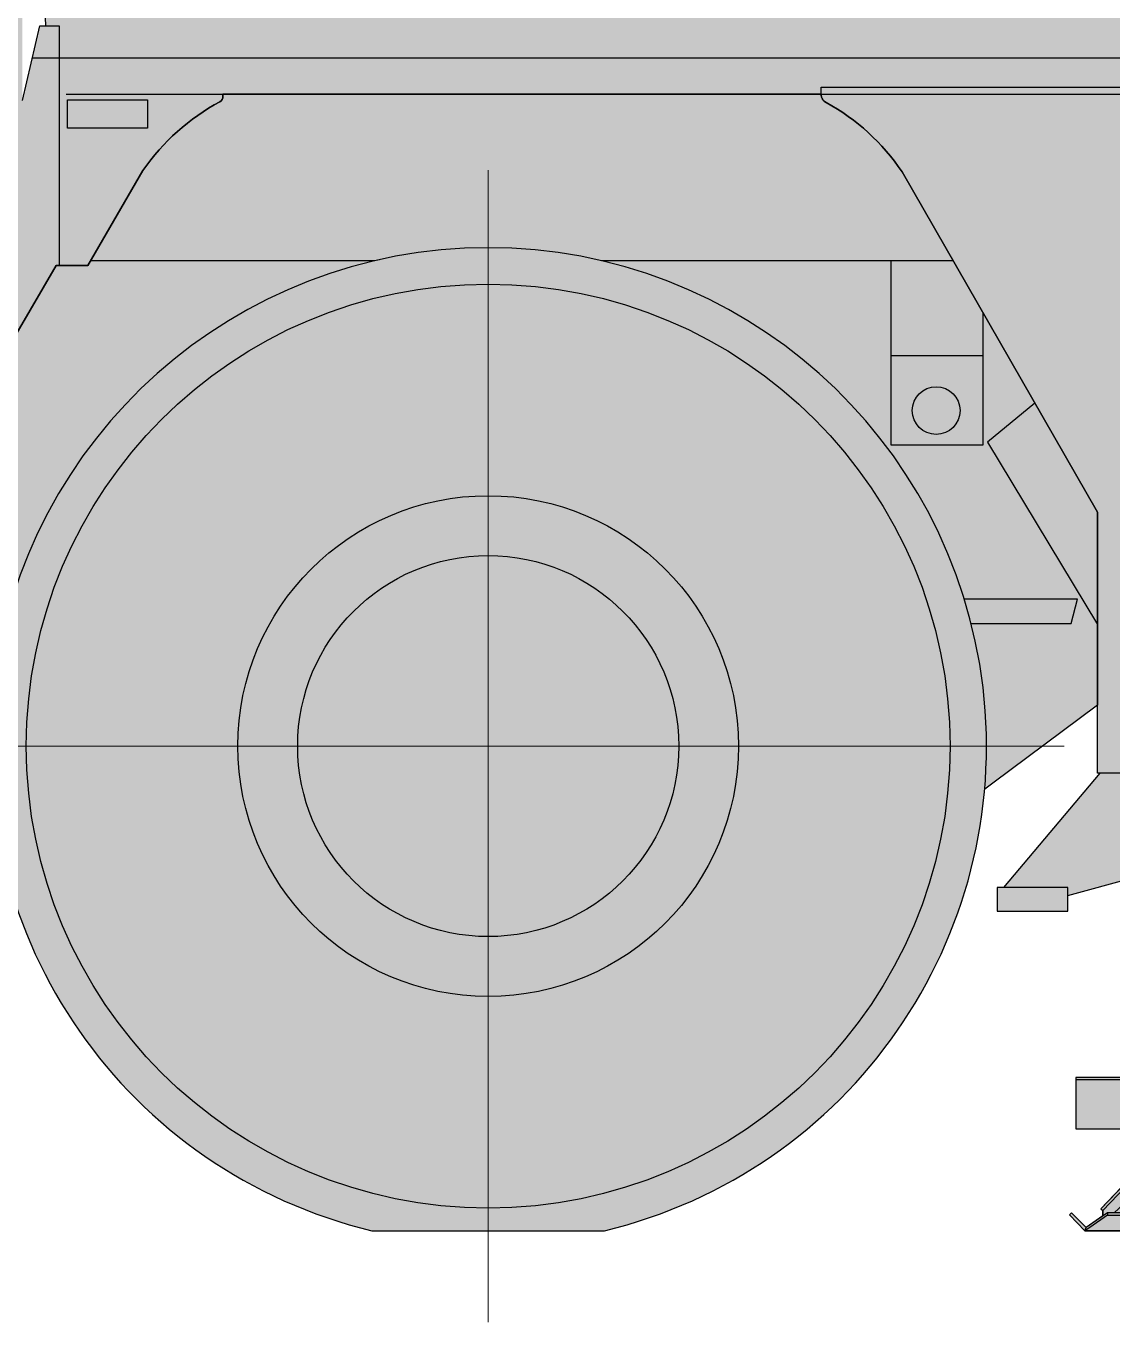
# Model space of a CAD drawing. Header units: millimetres. Extents: x -7245 to 11319, y -4102 to 23877.
# Drawn here: x -3104 to -1480, y 8937 to 10874 of the extents above; entities that cross this region are included whole.
import ezdxf
from ezdxf.enums import TextEntityAlignment as Align

# ---------------------------------------------------------------- set-up
doc = ezdxf.new("R2010")
doc.units = ezdxf.units.MM
doc.set_wipeout_variables(frame=1)
doc.layers.add('Техника. Кран LTM 1200-5.2', color=250, linetype='Continuous')
doc.layers.add('Техника. Кран LTM 1220-5.2 Штрих', color=7, linetype='Continuous', lineweight=15, true_color=0xefc52e)
doc.styles.add('arial', font='arial.ttf')

# ---------------------------------------------------------------- blocks, each defined once
blk = doc.blocks.new('BLOCK-20200522.090638')
at = {"color": 0, "linetype": 'ByBlock', "lineweight": -2, "transparency": 16777216}
blk.add_wipeout([(-276.8460602492269, -73.500000000422), (-300, -50), (-296.6450501226064, -46.6299423151213), (-274.7749924383242, -68.49999999940337), (-250.00000000000003, -51.44789480073075), (-250.00000000000003, -43.49999999794818), (-252.89456619429984, -40.74164868688956), (-171.89433167368406, 44.258127827561225), (-169.00000000168802, 41.500000001178705), (-168.4588929856546, 61.500000001615376), (-172.999999998865, 61.500000001615376), (-172.999999998865, 69.49999999960721), (-161.4999999983484, 69.49999999960721), (-161.49999999833386, 73.500000000422), (161.49999999834102, 73.500000000422), (161.49999999834102, 69.49999999960721), (172.99999999886492, 69.49999999960721), (172.99999999886492, 61.500000001615376), (168.45889298565453, 61.500000001615376), (168.99999999805, 41.500000001178705), (171.89433167004603, 44.258127827561225), (252.89456619429978, -40.74164868688956), (249.99999999999991, -43.49999999794818), (249.99999999999991, -51.44789480073075), (274.7749924383242, -68.49999999940337), (296.64505012260634, -46.6299423151213), (299.99999999999994, -50), (276.8460602492268, -73.500000000422)], dxfattribs=at)
at = {"layer": 'Техника. Кран LTM 1220-5.2 Штрих', "true_color": 0xadadad, "transparency": 16777216}
h = blk.add_hatch(color=253, dxfattribs=at)
h.dxf.hatch_style = 1
h.paths.add_polyline_path([(276.8460602492269, -73.500000000422), (-276.8460602492269, -73.500000000422), (-300, -50), (-296.6450501226063, -46.6299423151213), (-274.7749924383243, -68.49999999940337), (-250, -51.44789480073086), (-250, -43.49999999794818), (-252.8945661942998, -40.74164868688968), (-171.8943316736841, 44.25812782756111), (-169.000000001688, 41.50000000117871), (-168.4588929856545, 61.50000000161526), (-172.999999998865, 61.50000000161526), (-172.999999998865, 69.4999999996071), (-161.4999999983484, 69.4999999996071), (-161.4999999983338, 73.500000000422), (161.4999999983411, 73.500000000422), (161.4999999983411, 69.4999999996071), (172.999999998865, 69.4999999996071), (172.999999998865, 61.50000000161526), (168.4588929856545, 61.50000000161526), (168.99999999805, 41.50000000117871), (171.8943316700461, 44.25812782756111), (252.8945661942998, -40.74164868688968), (250, -43.49999999794818), (250, -51.44789480073086), (274.7749924383243, -68.49999999940337), (296.6450501226063, -46.6299423151213), (300, -50)])
at = {"color": 0, "linetype": 'ByBlock', "lineweight": -2, "transparency": 16777216}
for p, q in [((-161.4999999983484, 69.4999999996071), (-172.999999998865, 69.4999999996071)), ((-172.999999998865, 69.4999999996071), (-172.999999998865, 61.50000000161526)), ((-172.999999998865, 61.50000000161526), (172.999999998865, 61.50000000161526)), ((-168.8079942869081, 41.50000000117871), (-168.4588929856545, 61.50000000161526)), ((-161.4999999983484, 69.4999999996071), (-161.4999999983411, 73.500000000422)), ((161.4999999983411, 73.500000000422), (161.4999999983411, 69.4999999996071)), ((172.999999998865, 69.4999999996071), (161.4999999983411, 69.4999999996071)), ((168.4588929856545, 61.50000000161526), (168.8079942869081, 41.50000000117871)), ((172.999999998865, 61.50000000161526), (172.999999998865, 69.4999999996071)), ((-171.8943316736841, 44.25812782756111), (-252.8945661942998, -40.74164868688968)), ((-169.000000001688, 41.50000000117871), (-250, -43.49999999794818)), ((-169.000000001688, 41.50000000117871), (-171.8943316736841, 44.25812782756111)), ((-169.000000001688, 30.49999999893771), (-168.8079942869081, 41.50000000117871)), ((-165.7900822356169, 15.49999999951979), (-126.813287693949, 51.49999999957799)), ((-126.813287693949, 51.49999999957799), (-122.3294731462374, 51.49999999957799)), ((-122.3294731462374, 51.49999999957799), (-122.3294731462374, 51.49999999957799)), ((20.00000000043656, 44.25812782756111), (-11.99999999880674, 44.25812782756111)), ((20.00000000043656, 41.50000000117871), (-11.99999999880674, 41.50000000117871)), ((20.00000000043656, 44.25812782756111), (20.00000000043656, -43.49999999794818)), ((122.3294731462374, 51.49999999957799), (126.813287693949, 51.49999999957799)), ((122.3294731462374, 51.49999999957799), (122.3294731462374, 51.49999999957799)), ((126.813287693949, 51.49999999957799), (165.7900822356169, 15.49999999951979)), ((168.8079942869081, 41.50000000117871), (168.99999999805, 30.49999999893771)), ((169.000000001688, 41.50000000117871), (171.8943316736841, 44.25812782756111)), ((250, -43.49999999794818), (168.99999999805, 41.50000000117871)), ((252.8945661942998, -40.74164868688968), (171.8943316700461, 44.25812782756111)), ((-169.000000001688, 30.49999999893771), (-168.7896253206418, 18.44764278030198)), ((-168.7896253206418, 18.44764278030198), (-168.8808749604505, 23.67533108372299)), ((-82.67184273063322, 21.47871861052408), (-82.67184273063322, -46.6299423151213)), ((-20.00000000043656, -46.6299423151213), (-20.00000000043656, 36.25812782956928)), ((-15.99999999962165, -46.6299423151213), (-15.99999999962165, 37.5000000003638)), ((82.67184273063322, -46.6299423151213), (82.67184273063322, 21.47871861052408)), ((168.7896253206418, 18.44764278030198), (168.99999999805, 30.49999999893771)), ((-233.2224359597603, -46.6299423151213), (-165.7900822356169, 15.49999999951979)), ((-82.67184273063322, 15.49999999951979), (82.67184273063322, 15.49999999951979)), ((165.7900822356169, 15.49999999951979), (233.2224359597603, -46.6299423151213)), ((-296.6450501226063, -46.6299423151213), (-300, -50)), ((-300, -50), (-276.8460602492269, -73.500000000422)), ((-274.7749924383243, -68.49999999940337), (-296.6450501226063, -46.6299423151213)), ((-274.7749924383243, -68.49999999940337), (-242.9999999985739, -46.6299423151213)), ((-269.593703062128, -68.49999999940337), (-242.9999999985739, -50.16547622108192)), ((-250, -43.49999999794818), (-252.8945661942998, -40.74164868688968)), ((-250, -43.49999999794818), (-250, -51.44789480073086)), ((-242.9999999985739, -50.16547622108192), (-242.9999999985739, -46.6299423151213)), ((-242.9999999985739, -46.6299423151213), (242.9999999985739, -46.6299423151213)), ((242.9999999985739, -50.16547622108192), (-242.9999999985739, -50.16547622108192)), ((20.00000000043656, -40.74164868688968), (-11.99999999880674, -40.74164868688968)), ((20.00000000043656, -43.49999999794818), (-11.99999999880674, -43.49999999794818)), ((242.9999999985739, -46.6299423151213), (274.7749924383243, -68.49999999940337)), ((242.9999999985739, -46.6299423151213), (242.9999999985739, -50.16547622108192)), ((242.9999999985739, -50.16547622108192), (269.593703062128, -68.49999999940337)), ((252.8945661942998, -40.74164868688968), (250, -43.49999999794818)), ((250, -51.44789480073086), (250, -43.49999999794818)), ((296.6450501226063, -46.6299423151213), (274.7749924383243, -68.49999999940337)), ((276.8460602492269, -73.500000000422), (300, -50)), ((300, -50), (296.6450501226063, -46.6299423151213)), ((-274.7749924383243, -68.49999999940337), (-276.8460602492269, -73.500000000422)), ((-276.8460602492269, -73.500000000422), (-269.593703062128, -68.49999999940337)), ((-276.8460602492269, -73.500000000422), (276.8460602492269, -73.500000000422)), ((269.593703062128, -68.49999999940337), (276.8460602492269, -73.500000000422)), ((276.8460602492269, -73.500000000422), (274.7749924383243, -68.49999999940337))]:
    blk.add_line(p, q, dxfattribs=at)
blk.add_lwpolyline([(276.8460602492269, -73.500000000422), (-276.8460602492269, -73.500000000422), (-300, -50), (-296.6450501226063, -46.6299423151213), (-274.7749924383243, -68.49999999940337), (-250, -51.44789480073086), (-250, -43.49999999794818), (-252.8945661942998, -40.74164868688968), (-171.8943316736841, 44.25812782756111), (-169.000000001688, 41.50000000117871), (-168.4588929856545, 61.50000000161526), (-172.999999998865, 61.50000000161526), (-172.999999998865, 69.4999999996071), (-161.4999999983484, 69.4999999996071), (-161.4999999983338, 73.500000000422), (161.4999999983411, 73.500000000422), (161.4999999983411, 69.4999999996071), (172.999999998865, 69.4999999996071), (172.999999998865, 61.50000000161526), (168.4588929856545, 61.50000000161526), (168.99999999805, 41.50000000117871), (171.8943316700461, 44.25812782756111), (252.8945661942998, -40.74164868688968), (250, -43.49999999794818), (250, -51.44789480073086), (274.7749924383243, -68.49999999940337), (296.6450501226063, -46.6299423151213), (300, -50), (276.8460602492269, -73.500000000422)], dxfattribs=at)
for centre, radius, start, end in [((-133.3610005864703, -4.276657553939003), 56.85710268301656, 26.93531683816763, 78.81240414995378), ((-11.99999999880674, 36.25812782956928), 8, 90, 180), ((-11.99999999880674, 37.5000000003638), 4, 90, 180), ((133.3610005864703, -4.276657553939003), 56.85710268301656, 101.1875958500462, 153.0646831618324), ((-165.7900822356169, 18.50000000013097), 3, 181.0000000086279, 270), ((165.7900822356169, 18.50000000013097), 2.999999999992129, 270, 358.9999999909553), ((-11.99999999880674, -48.74164868488151), 7.999999999982689, 90, 164.6946392948218), ((-11.99999999880674, -47.49999999876309), 3.999999999992003, 90, 167.4369151683408)]:
    blk.add_arc(centre, radius, start, end, dxfattribs=at)
blk = doc.blocks.new('BLOCK-20200522.090637')
at = {"color": 0, "linetype": 'ByBlock', "lineweight": -2, "transparency": 16777216}
blk.add_wipeout([(-258.47147296157345, -62.25537867034291), (-266.15804375559225, -64.89625880857085), (-274.0984748667446, -63.16213878821691), (-279.984227925989, -57.55718299877981), (-282.1041254698139, -49.71093211828702), (-282.1041254698139, -49.71093211828702), (-282.1041254698139, 67.74462132703775), (282.87726147606, 67.74462132703775), (282.87726147606, -8.755378672176505), (-187.12273852146606, -8.755378672176505)], dxfattribs=at)
at = {"layer": 'Техника. Кран LTM 1220-5.2 Штрих'}
h = blk.add_hatch(color=256, dxfattribs=at)
h.dxf.hatch_style = 1
edge = h.paths.add_edge_path()
edge.add_ellipse((-267.0312197820716, -49.84804135792407), major_axis=(-15.07352927536109, 0), ratio=1, start_angle=-0.521171183749118, end_angle=124.6015585508039, ccw=False)
edge.add_line((-282.1041254698139, -49.71093211828702), (-282.1041254698139, 67.74462132703775))
edge.add_line((-282.1041254698139, 67.74462132703775), (282.8772614760601, 67.74462132703775))
edge.add_line((282.8772614760601, 67.74462132703775), (282.8772614760601, -8.755378672176448))
edge.add_line((282.8772614760601, -8.755378672176448), (-187.1227385214661, -8.755378672176448))
edge.add_line((-187.1227385214661, -8.755378672176448), (-258.4714729615735, -62.25537867034291))
edge = h.paths.add_edge_path(flags=16)
edge.add_arc((-267.0312197865424, -49.84804135969898), 5.640603142666923, 0, 360)
at = {"color": 0, "linetype": 'ByBlock', "lineweight": -2, "transparency": 16777216}
blk.add_line((282.8772614760601, 64.57158757290017), (-282.1041254698139, 64.57158757290017), dxfattribs=at)
at = {"color": 0, "linetype": 'ByBlock', "lineweight": -2, "transparency": 16777216, "extrusion": (0, 0, -1)}
blk.add_lwpolyline([(258.4714729615735, -62.25537867034291, 0.6075478316620407), (282.1041254698139, -49.71093211828702), (282.1041254698139, 67.74462132703775), (-282.8772614760601, 67.74462132703775), (-282.8772614760601, -8.755378672176448), (187.1227385214661, -8.755378672176448), (258.4714729615735, -62.25537867034291)], format="xyb", dxfattribs=at)
at = {"color": 0, "linetype": 'ByBlock', "lineweight": -2, "transparency": 16777216}
blk.add_circle((-267.0312197865424, -49.84804135969898), 5.640603142666923, dxfattribs=at)
blk = doc.blocks.new('BLOCK-20200522.090635')
at = {"color": 0, "linetype": 'ByBlock', "lineweight": -2, "transparency": 16777216}
blk.add_wipeout([(-79.99999999992724, -228.7265853374265), (-77.69059892052616, -232.72658533824136), (-52.117714316969796, -239.57881911510782), (-52.117714316969796, -239.57881911510782), (-47.66644650022528, -241.59566232387402), (-44.09969989276806, -244.93628507170513), (-41.796048055791516, -249.24611452530627), (-40.99999999866856, -254.06770650263928), (-40.999999999257795, -278.7265853403368), (41.00000000289583, -278.7265853403368), (41.0000000023137, -254.0677065058553), (41.0000000023137, -254.0677065058553), (41.79604805929574, -249.24611452893998), (44.09969989587745, -244.93628507562158), (47.666446502771805, -241.5956623278264), (52.11771431891245, -239.578819118782), (52.11771431891245, -239.578819118782), (77.6905989241641, -232.72658533824136), (79.9999999999273, -228.7265853374265), (80.00000000174623, 492.2727506400406), (-79.99999999810825, 492.27407868056616)], dxfattribs=at)
at = {"layer": 'Техника. Кран LTM 1220-5.2 Штрих', "transparency": 16777216, "extrusion": (0, 0, -1)}
h = blk.add_hatch(color=256, dxfattribs=at)
h.dxf.hatch_style = 1
h.set_gradient(color1=(132, 132, 132), color2=(214, 214, 214), tint=1, name='CYLINDER')
h.paths.add_polyline_path([(-0.01660069071658654, 492.2734145225113), (-80.00000000174623, 492.2727506400406), (-79.99999999992724, -228.7265853374265), (-1.818989403545856e-09, -228.7265853374265)])
h.paths.add_polyline_path([(79.99999999810825, 492.2740786805662), (-0.01660069071658654, 492.2734145225113), (-1.818989403545856e-09, -228.7265853374265), (79.99999999992724, -228.7265853374265)])
h = blk.add_hatch(color=256, dxfattribs=at)
h.dxf.hatch_style = 1
h.set_gradient(color1=(132, 132, 132), color2=(214, 214, 214), tint=1, name='CYLINDER')
h.paths.add_polyline_path([(-1.818989403545856e-09, -232.7265853382414), (-77.69059892416408, -232.7265853382414), (-52.11771431891248, -239.5788191187821, -0.3394542588452465), (-41.00000000231375, -254.0677065058553), (-41.00000000289583, -278.7265853403369), (-1.818989403545856e-09, -278.7265853403369)])
h.paths.add_polyline_path([(40.9999999986685, -254.0677065026393, -0.3394542588780836), (52.1177143169698, -239.5788191151078), (77.6905989205261, -232.7265853382414), (-1.818989403545856e-09, -232.7265853382414), (-1.818989403545856e-09, -278.7265853403369), (40.99999999925785, -278.7265853403369)])
at = {"color": 0, "linetype": 'ByBlock', "lineweight": -2, "transparency": 16777216}
for p, q in [((79.99999999992724, -228.7265853374265), (-79.99999999992724, -228.7265853374265)), ((77.69059892416408, -232.7265853382414), (-77.6905989205261, -232.7265853382414)), ((41.00000000289583, -242.5578016882355), (-40.99999999925785, -242.5578016882355))]:
    blk.add_line(p, q, dxfattribs=at)
at = {"color": 0, "linetype": 'ByBlock', "lineweight": -2, "transparency": 16777216, "extrusion": (0, 0, -1)}
blk.add_lwpolyline([(79.99999999810825, 492.2740786805662), (79.99999999992724, -228.7265853374265), (77.6905989205261, -232.7265853382414), (52.1177143169698, -239.5788191151078, 0.3394542588780529), (40.9999999986685, -254.0677065026393), (40.99999999925785, -278.7265853403369), (-41.00000000289583, -278.7265853403369), (-41.00000000231375, -254.0677065058553, 0.3394542588452499), (-52.11771431891248, -239.5788191187821), (-77.69059892416408, -232.7265853382414), (-79.99999999992724, -228.7265853374265), (-80.00000000174623, 492.2727506400406)], format="xyb", close=True, dxfattribs=at)
blk = doc.blocks.new('BLOCK-20200522.11312901')
at = {"color": 0, "linetype": 'ByBlock', "lineweight": -2, "transparency": 16777216, "xscale": -1}
blk.add_blockref('BLOCK-20200522.090638', (0, -753.4147750830016), dxfattribs=at)
blk.add_blockref('BLOCK-20200522.090637', (-7.303322550469602, -665.6593964111016), dxfattribs=at)
blk.add_blockref('BLOCK-20200522.090635', (1.818989403545856e-09, -319.188189743727), dxfattribs=at)
at = {"color": 0, "linetype": 'ByBlock', "lineweight": 9, "transparency": 16777216}
blk.add_line((0, 826.9147750834236), (0, -826.9147750834236), dxfattribs=at)
blk = doc.blocks.new('BLOCK-20200522.09070201')
at = {"color": 0, "linetype": 'ByBlock', "lineweight": -2, "transparency": 16777216}
blk.add_wipeout([(173.9373493788885, -724.410655975633), (173.9373493788885, -724.410655975633), (238.58680792198314, -705.7629453900206), (301.29013507603963, -681.3583891799299), (361.53586537388776, -651.3960531415231), (418.8325797475343, -616.1203373871247), (472.7129139897727, -575.8189827951956), (522.7373710025347, -530.8207239335691), (568.4979057356327, -481.49260760077493), (609.6212535739863, -428.2369988579828), (645.7719750238919, -371.48829897285805), (676.6551918631965, -311.7094020471345), (702.0189924367393, -249.38791923048666), (721.6564864773026, -185.0322013197515), (735.4074926912004, -119.16719218663502), (743.1598453427832, -52.33014685722492), (744.8503091804157, 14.933750829527753), (740.4650952408209, 82.07583523791936), (730.0399733243867, 148.54843435234716), (713.6599802240996, 213.80933708924704), (691.4587260879952, 277.3262160647116), (663.6173045730384, 338.5809697416855), (630.3628156802592, 397.0739485381182), (591.966513320244, 452.328030424243), (548.7415927190616, 503.8925127645248), (501.04063571266244, 551.3467886590495), (449.25273476817443, 594.3037777966006), (393.8003191912152, 632.413083834369), (335.1357094075953, 665.3638525497654), (273.7374274258072, 692.8873074507142), (210.10629357551494, 714.758942161593), (144.76134136064798, 730.8003517017942), (78.23558374922082, 740.8806877193001), (11.07166543393401, 744.9177258090399), (-56.18256347235471, 742.878536210113), (-122.97851620133238, 734.7797524108237), (-188.77134410274783, 720.6874354709112), (-253.02438092640307, 700.7165351672606), (-315.2135203610788, 675.0299523588296), (-374.83149112316215, 643.8372102188437), (-431.39199472337305, 607.3927451728287), (-484.4336721603793, 565.9938314833557), (-533.5238671851295, 519.9781564102641), (-578.2621554394487, 469.72106572573216), (-618.2836106819357, 415.63250205212466), (-653.2617814588734, 358.15366099647963), (-682.9113539397337, 297.75339235716), (-706.9904791967549, 234.92437575768872), (-725.302745945122, 170.17910190286216), (-737.698782652375, 104.04569223760336), (-744.0774759487313, 37.06359110729636), (-744.3867953998342, -30.22083444184159), (-738.624217914423, -97.25875133015688), (-726.8367483249217, -163.50333722724486), (-709.120535973224, -228.41424093308774), (-685.6200904290426, -291.4619899747918), (-656.5271027382023, -352.13230946645444), (-622.0788818158013, -409.9303170037515), (-582.5564187384995, -464.3845593757063), (-538.2820947252677, -515.050858166628), (-489.6170515024115, -561.5159328799849), (-436.9582455026595, -603.4007720306923), (-380.7352099267642, -640.3637247080916), (-321.40655107938875, -672.1032873920908), (-259.45620755821284, -698.3605632905593), (-195.3895028098276, -718.9213741374867), (-173.9373493788862, -724.410655975633)], dxfattribs=at).dxf.layer = 'Техника. Кран LTM 1200-5.2'
at = {"layer": 'Техника. Кран LTM 1220-5.2 Штрих', "true_color": 0x5b5b5b, "transparency": 16777216}
h = blk.add_hatch(color=251, dxfattribs=at)
h.dxf.hatch_style = 1
edge = h.paths.add_edge_path()
edge.add_line((-173.937349378888, -724.4106559756328), (173.937349378888, -724.4106559756328))
edge.add_arc((0, 1.13686837721616e-13), 745.0000000000001, 283.5016256161912, 616.4983743838087)
edge = h.paths.add_edge_path(flags=16)
edge.add_arc((0, 0), 690.5586153475527, 0, 360)
at = {"layer": 'Техника. Кран LTM 1220-5.2 Штрих', "true_color": 0x848484, "transparency": 16777216}
h = blk.add_hatch(color=252, dxfattribs=at)
h.dxf.hatch_style = 1
edge = h.paths.add_edge_path()
edge.add_arc((0, 0), 690.5586153475527, 0, 360)
edge = h.paths.add_edge_path(flags=17)
edge.add_arc((0, 0), 374.2773353963995, 0, 360)
at = {"layer": 'Техника. Кран LTM 1220-5.2 Штрих', "transparency": 16777216}
h = blk.add_hatch(color=256, dxfattribs=at)
h.dxf.hatch_style = 1
h.set_gradient(color1=(132, 132, 132), color2=(214, 214, 214), rotation=180, tint=1, name='HEMISPHERICAL')
edge = h.paths.add_edge_path()
edge.add_arc((0, 0), 374.2773353963995, 0, 360)
edge = h.paths.add_edge_path(flags=17)
edge.add_arc((0, 0), 284.8222093615365, 0, 360)
h = blk.add_hatch(color=256, dxfattribs=at)
h.dxf.hatch_style = 1
edge = h.paths.add_edge_path()
edge.add_arc((0, 0), 284.8222093615365, 0, 360)
at = {"color": 0, "linetype": 'ByBlock', "lineweight": 9, "transparency": 16777216}
for p, q in [((0, 860.972716227152), (0, 0)), ((0, 0), (-860.972716227152, 0)), ((0, 0), (0, -860.972716227152)), ((860.972716227152, 0), (0, 0))]:
    blk.add_line(p, q, dxfattribs=at)
at = {"color": 0, "linetype": 'ByBlock', "lineweight": -2, "transparency": 16777216}
for radius in [690.5586153475527, 374.2773353963995, 284.8222093615365]:
    blk.add_circle((0, 0), radius, dxfattribs=at)
at = {"layer": 'Техника. Кран LTM 1200-5.2', "color": 0, "linetype": 'ByBlock', "lineweight": -2, "transparency": 16777216}
blk.add_lwpolyline([(-173.937349378888, -724.4106559756328), (173.937349378888, -724.4106559756328, 8.447930598130556)], format="xyb", close=True, dxfattribs=at)
blk = doc.blocks.new('BLOCK-20200522.090649')
at = {"color": 0, "linetype": 'ByBlock', "lineweight": -2, "transparency": 16777216}
blk.add_wipeout([(-7999.965116410813, 1681.633037801792), (-7964.88329692021, 1708.6132676904708), (-7929.883707807101, 1735.7000841429544), (-7894.966672904558, 1762.893236538952), (-7860.132515281839, 1790.1924732743028), (-7860.132515281827, 1790.19247327431), (-7860.132515281827, 1790.19247327431), (-7847.316010015037, 1802.858438479354), (-7837.671305423336, 1818.0791203027184), (-7831.691105231377, 1835.0769639157552), (-7829.6809104403255, 1852.983627444486), (-7829.6809104403255, 2306.6212699506686), (-7829.6809104403255, 2482.6639339482354), (-7408.8673202350365, 2474.0402349659525), (-7408.8673202350365, 2474.0402349659525), (-7395.553767060577, 2471.0986156005747), (-7384.169667800932, 2463.5948760884057), (-7376.21750482511, 2452.5193658687385), (-7372.746810853638, 2439.333839486517), (-7372.746810853638, 2439.3338394865204), (-7370.484228610517, 2411.172771210422), (-7331.535491425214, 1854.0927003484721), (-7331.5085271070175, 1742.945780719503), (-7331.4874682072805, 1689.4534792318918), (-7305.160246991018, 1800.8856547060168), (-7296.47221835227, 1800.8856547060168), (-7322.473041476394, 2474.2745738411286), (-4965.549199459269, 2474.2745738411286), (-4965.549199459269, 2474.2745738411286), (-4937.820076326701, 2394.2170793304467), (-4915.227983007959, 2312.5610690402864), (-4897.864017753176, 2229.635805051199), (-4885.79819739646, 2145.7756674639713), (-4885.79819739646, 2145.7756674639713), (-4881.524872409083, 2117.749516535194), (-4877.745727953278, 2089.6524613600923), (-4874.46193597108, 2061.4932150536297), (-4871.674514791879, 2033.2805100167097), (-4017.260578109361, 2050.000000000011), (3990.809884110997, 2050.000000000011), (3990.809884110997, 2037.244692604374), (4077.0102272487993, 2037.244692604374), (4077.0102272487993, 2037.244692604374), (4097.520548609772, 2033.13385893741), (4115.997508133462, 2023.3270142599613), (4130.896513800563, 2008.6439673724926), (4140.972074694687, 1990.3121559934589), (4145.381918529252, 1969.864038399839), (4143.757401881914, 1949.008986699344), (4136.2343271527125, 1929.4903908895358), (4123.441590084615, 1912.9399191719604), (4106.448606863502, 1900.7411177138347), (4092.2425194449897, 1895.198916284262), (4092.2425194449897, 1895.198916284262), (4088.0218773511815, 1892.5610253345149), (4084.878885093098, 1888.7017653002113), (4083.150152006583, 1884.0344566257809), (4083.02082258081, 1879.0589604448578), (4083.02082258081, 1879.0589604448578), (4075.434500329481, 1407.802393216607), (4075.4425809803515, 1363.1972004234813), (4075.4425809803515, 1363.1972004234813), (4076.0432181534607, 1358.989419608064), (4076.974924211673, 1354.8423594173437), (4078.231856397496, 1350.7820261940033), (4079.8061324503287, 1346.833882413208), (4135.150510248532, 1251.3609924022712), (4135.150510248532, 1251.3609924022712), (4142.412726120629, 1234.698937688816), (4145.221571248851, 1216.7413700446996), (4143.394154290124, 1198.6575542442079), (4137.049463200951, 1181.6249754133278), (4089.9069460340606, 1103.646694532148), (4089.9069460340606, 1103.646694532148), (4083.8288503550193, 1092.720135215306), (4079.2359777211695, 1081.090927737696), (4076.207639168253, 1068.9598885737578), (4074.796128910879, 1056.536499970749), (4074.788048260016, 1010.7192095473838), (4074.788048260016, 1010.7192095473838), (4073.4770410496258, 997.3160821179699), (4069.3309938117327, 984.5030864847904), (4062.5416083974587, 972.8726604181684), (4053.4228073641716, 962.962562915618), (4053.4228073641716, 962.962562915618), (4031.6492053509864, 939.7589739472387), (4031.6492053509864, 939.7589739472387), (4027.636084214847, 935.732768170099), (4022.874950914653, 932.6267926532892), (4017.5730065081025, 930.5762171918432), (4011.96098775883, 929.670281338138), (4011.96098775883, 929.670281338138), (3990.8431251937873, 929.670281338138), (3990.8462470399036, 825.6521030356998), (3973.379987950313, 825.6521030356998), (4012.389262254852, 775.4470191908295), (4065.9356952337685, 775.4470191908295), (4065.9397355592, 929.3026117236332), (4123.817397403537, 929.3026117236332), (4123.817397403537, 941.6175236469535), (4141.029183753059, 941.6175236469535), (4151.49362662754, 934.5065508828302), (4151.49362662754, 816.3674351879963), (4141.02514342763, 809.256462423873), (4123.813357078114, 809.256462423873), (4123.813357078114, 822.1935844640502), (4111.8711034085345, 822.1935844640502), (4202.5766266819055, 619.0743039125337), (4251.000000000007, 619.0743039125337), (4251.000000000007, 465.2187113797372), (4190.3049927480815, 465.2187113797372), (4190.3049927480815, 465.2187113797372), (4185.7698665061735, 466.2206180237663), (4181.920215433033, 468.81895856504343), (4179.294724987608, 472.6501446574148), (4178.260782628838, 477.1780746648401), (4178.260782628838, 477.1780746648401), (4177.9577582212805, 534.9328644263296), (4081.939424278483, 668.6166817531084), (4081.9353839530368, 641.2476098952066), (4070.868932588878, 641.2476098952066), (4065.9356952337685, 649.8535030699677), (4065.9397355592, 661.5502452018627), (3980.3898848163008, 661.5502452018627), (3815.4233973395603, 735.4073941383031), (3815.427437664993, 825.6521030356998), (3600.619495632446, 825.6521030356998), (3600.619495632446, 691.5658228522334), (3260.3554085438145, 691.5658228522334), (3235.1316568583497, 691.5819841539633), (3218.970355121717, 704.6322353063006), (3218.970355121717, 876.3501065835262), (3198.493985821384, 876.3501065835262), (3198.493985821384, 498.830178666507), (3099.9908517365748, 498.830178666507), (3099.990851736583, 514.433915493235), (2791.3867547500186, 514.433915493235), (2791.3867547500186, 498.83825931737374), (2587.8351593770494, 498.83825931737374), (2587.8351593770494, 1066.7868055972176), (2285.865276737408, 1601.8471028711392), (2285.865276737408, 1601.8471028711392), (2269.43687604597, 1627.2088818671618), (2250.366621153308, 1650.6489663689354), (2228.877402027305, 1671.8933925667916), (2205.2203810875426, 1690.6938591401813), (2205.2203810875426, 1698.7098648015563), (-372.78602836136406, 1698.7098648015344), (-372.78602836136406, 1687.308066426358), (-372.78602836136406, 1687.308066426358), (-403.4571939063983, 1665.7918903268583), (-431.9196023249906, 1641.4288540454618), (-457.9099903647402, 1614.4443036623488), (-481.1879597436066, 1585.0878329713414), (-481.1879597436066, 1585.0878329713414), (-750.5968597096453, 1106.632495028909), (-750.5968597096453, 530.6032978807452), (-1475.2696295805454, 530.6032978807452), (-1475.2696295805454, 1101.986120779624), (-1747.8299833674628, 1583.5525092745156), (-1747.8299833674628, 1583.5525092745156), (-1770.671859770412, 1612.822950076461), (-1795.9624294186644, 1640.0056119993533), (-1823.5117177727282, 1664.896307721494), (-1853.1127835323007, 1687.308066426358), (-1853.1127835323007, 1698.7098648015563), (-4424.250639743146, 1698.709864801549), (-4424.250639743146, 1698.709864801549), (-4424.518110581502, 1694.8922007272886), (-4425.949032582524, 1691.3427554381924), (-4428.404128729737, 1688.407009784827), (-4431.644435287661, 1686.370710925632), (-4431.644435287661, 1686.370710925632), (-4431.644435287661, 1686.370710925632), (-4464.363356730502, 1665.7488387046105), (-4494.418517702685, 1641.407993747638), (-4521.389440798347, 1613.688709095055), (-4544.898797684854, 1582.9787827996988), (-4544.898797684854, 1582.9787827996988), (-4837.256745948437, 1073.9381816156056), (-4837.256745948402, 683.723551184532), (-4887.760813875396, 683.723551184532), (-4887.760813875396, 784.1180272448073), (-4929.218593155305, 753.1032309211514), (-4929.218593155305, 676.9721673840468), (-5278.052210489792, 676.9721673840468), (-5278.052210489801, 752.3929222635161), (-5673.394013896901, 752.3929222635161), (-5673.394013896901, 683.723551184532), (-5723.898081823895, 683.723551184532), (-5723.898081823918, 785.4492178069668), (-5723.89808182399, 1073.938181615893), (-6016.247949437511, 1582.978782801536), (-6016.247949437511, 1582.978782801536), (-6039.755460435372, 1613.6893176302183), (-6066.725171239268, 1641.4088905333556), (-6096.779644368606, 1665.7495698109888), (-6129.498271508328, 1686.370710925632), (-6129.498271508328, 1686.370710925632), (-6132.738540780947, 1688.4078483104386), (-6135.194659160643, 1691.3432794863547), (-6136.628241522403, 1694.8920983455937), (-6136.900147703705, 1698.709864801549), (-6136.900147703705, 1698.709864801549), (-7031.852432997275, 1698.709864801549), (-7031.852432997275, 1695.602854542678), (-7031.852432997275, 1695.602854542678), (-7031.919556568465, 1693.2010690674542), (-7032.717816167006, 1690.9348253347234), (-7034.1707564321505, 1689.0211786513682), (-7036.139218282918, 1687.6434134373776), (-7036.139218282918, 1687.6434134373776), (-7069.164794758641, 1667.1234264472696), (-7099.6080098099055, 1642.9372894061707), (-7127.063911127784, 1615.4067236573355), (-7151.1672833231105, 1584.8979377679898), (-7233.751535267783, 1442.6380791097727), (-7281.006117248496, 1442.6380791099327), (-7714.469455424009, 699.0889088106414), (-7786.4680546607315, 699.0889088106414), (-7786.4680546607315, 702.7696452811615), (-8819.304526045871, 702.7696452811615), (-8819.312606696807, 682.4508486727682), (-8819.312606696807, 682.4508486727682), (-8864.139764181267, 699.6697914473734), (-8909.040367370846, 716.6962964212034), (-8954.013590156681, 733.530050330166), (-8999.058605093815, 750.1707434565142), (-8999.058605093811, 750.1707434565105), (-8999.058605093811, 750.1707434565105), (-9007.74426900531, 754.8697172101965), (-9015.016300235442, 761.5509351911678), (-9020.43268113607, 769.8082912971295), (-9023.664186505677, 779.1398766376551), (-9023.664186505677, 779.1398766376551), (-9023.664186505677, 779.1398766376551), (-9040.843391737108, 869.6323257251679), (-9052.016754248163, 961.0607917761554), (-9057.135616128842, 1053.0271208715712), (-9056.177685690276, 1145.1308167991192), (-9049.147134540883, 1236.9707851395724), (-9036.074579419783, 1328.1470799581548), (-9018.128940660883, 1413.7133893267928), (-8887.949655172251, 1414.9214466316007), (-8949.56461804319, 1420.8082007891753), (-8948.17983851548, 1435.2692555714057), (-8999.050523960777, 1435.2685255180368), (-8999.050523960777, 1435.2685255180368), (-8983.514028125091, 1557.852877184796), (-8961.967323974377, 1679.5247536257084), (-8934.46256287934, 1799.989661767111), (-8901.066317016495, 1918.9560298661672), (-8861.859418237713, 2036.135913227441), (-8816.936762425821, 2151.245691140608), (-8766.407079809815, 2264.0067533524234), (-8710.392671795575, 2374.146174411486), (-8688.79393387165, 2413.310103365093), (-8634.427276881308, 2413.310103365093), (-8611.510588967034, 2455.010302171064), (-8611.510588967034, 2455.010302171064), (-8605.489227205635, 2462.823076898836), (-8597.6210617554, 2468.771876681669), (-8588.462876679536, 2472.435739741981), (-8578.662743187317, 2473.5553959138524), (-8578.662743187317, 2473.5553959138488), (-8002.310320004418, 2486.2016145227717), (-7829.6809104403255, 2482.6639339482354), (-7829.6809104403255, 2306.6212699506686), (-8511.97313157107, 2306.6212699506686), (-8511.97313157107, 2306.6212699506686), (-8565.711693043453, 2199.5448128976677), (-8614.781014920465, 2090.2497887900936), (-8659.089736351674, 1978.9396910932664), (-8698.555360120572, 1865.8217650838305), (-8698.555360120572, 1865.8217650838305), (-8698.555360120572, 1744.902574733711), (-8698.555360120572, 1744.902574733711), (-8695.529850225415, 1723.148173252801), (-8686.68295734642, 1703.0449351975549), (-8672.686162423446, 1686.118700359213), (-8654.601824992045, 1673.6541733491104), (-8633.802549882104, 1666.597414261585), (-8618.831989410315, 1665.179204023454), (-8048.470595831443, 1665.179204023454), (-8048.470595831443, 1665.179204023454), (-8035.492423327924, 1666.242655614289), (-8022.860489526361, 1669.4046390503609), (-8010.9117959854375, 1674.5807972282128)], dxfattribs=at)
at = {"layer": 'Техника. Кран LTM 1220-5.2 Штрих', "transparency": 16777216}
h = blk.add_hatch(color=256, dxfattribs=at)
h.dxf.hatch_style = 1
edge = h.paths.add_edge_path()
edge.add_arc((-16852.2688079681, 13228.39356950811), 14549.60341123186, 307.4755147828895, 308.1726418152035)
edge.add_arc((-7909.404196088302, 1852.867167592736), 79.72337071025176, 308.1726418152045, 360.0836976698438)
edge.add_line((-7829.680910440336, 1852.983627444475), (-7829.680910440336, 2306.621269950658))
edge.add_line((-7829.680910440336, 2306.621269950658), (-7829.680910440336, 2482.663933948228))
edge.add_line((-7829.680910440336, 2482.663933948228), (-7408.867320235033, 2474.040234965942))
edge.add_arc((-7410.172970144899, 2436.5320678282), 37.5308849312122, 4.281251869649793, 88.00635324244172, ccw=False)
edge.add_line((-7372.746810853641, 2439.333839486506), (-7370.484228610527, 2411.172771210411))
edge.add_line((-7370.484228610527, 2411.172771210411), (-7331.535491425224, 1854.092700348461))
edge.add_line((-7331.535491425224, 1854.092700348461), (-7331.508527107013, 1742.945780719492))
edge.add_line((-7331.508527107013, 1742.945780719492), (-7331.487468207284, 1689.453479231881))
edge.add_line((-7331.487468207284, 1689.453479231881), (-7305.160246991029, 1800.885654706006))
edge.add_line((-7305.160246991029, 1800.885654706006), (-7296.472218352283, 1800.885654706006))
edge.add_line((-7296.472218352283, 1800.885654706006), (-7322.473041476391, 2474.274573841118))
edge.add_line((-7322.473041476391, 2474.274573841118), (-4965.549199459274, 2474.274573841118))
edge.add_arc((-6211.788091842856, 1997.789951368635), 1334.222234990184, 6.368083727712303, 20.923760352380327, ccw=False)
edge.add_arc((-6475.10165080003, 1889.105623853689), 1609.895952627809, 5.1380304661062155, 9.173969110140376, ccw=False)
edge.add_line((-4871.674514791885, 2033.280510016702), (-4017.260578109359, 2050))
edge.add_line((-4017.260578109359, 2050), (3990.80988411099, 2050))
edge.add_line((3990.80988411099, 2050), (3990.80988411099, 2037.244692604363))
edge.add_line((3990.80988411099, 2037.244692604363), (4077.0102272488, 2037.244692604363))
edge.add_arc((4073.196750548756, 1964.996147767539), 72.34911772496189, -74.7371185155315, 86.97857517011272, ccw=False)
edge.add_arc((4098.084120818432, 1881.156844973843), 15.20868414073955, 112.5876573504489, 187.9286552318816)
edge.add_line((4083.020822580802, 1879.058960444847), (4075.434500329473, 1407.802393216596))
edge.add_line((4075.434500329473, 1407.802393216596), (4075.442580980336, 1363.19720042347))
edge.add_arc((4128.836592878399, 1368.672137730303), 53.67397362860521, 185.8545570673934, 204.0082772926746)
edge.add_line((4079.806132450321, 1346.833882413201), (4135.150510248524, 1251.36099240226))
edge.add_arc((4074.017861127668, 1214.802450940969), 71.23010418573557, -27.760639093682414, 30.880264042525084, ccw=False)
edge.add_line((4137.049463200936, 1181.624975413317), (4089.906946034054, 1103.646694532137))
edge.add_arc((4169.837565482649, 1052.030041097771), 95.14821510254129, 147.1469109775939, 177.2853121376657)
edge.add_line((4074.796128910879, 1056.536499970738), (4074.788048260001, 1010.719209547373))
edge.add_arc((4012.16198432685, 1010.079205110496), 62.62933409703728, -48.79083075116989, 0.5855114360238076, ccw=False)
edge.add_line((4053.422807364172, 962.9625629156071), (4031.649205350986, 939.7589739472314))
edge.add_arc((4010.448017403036, 956.8781184156695), 27.24987115080689, 273.18281931106253, 321.08045819529696, ccw=False)
edge.add_line((4011.960987758823, 929.6702813381271), (3990.843125193787, 929.6702813381271))
edge.add_line((3990.843125193787, 929.6702813381271), (3990.846247039895, 825.6521030356889))
edge.add_line((3990.846247039895, 825.6521030356889), (3973.379987950306, 825.6521030356889))
edge.add_line((3973.379987950306, 825.6521030356889), (4012.389262254845, 775.4470191908185))
edge.add_line((4012.389262254845, 775.4470191908185), (4065.935695233755, 775.4470191908185))
edge.add_line((4065.935695233755, 775.4470191908185), (4065.939735559194, 929.3026117236222))
edge.add_line((4065.939735559194, 929.3026117236222), (4123.817397403531, 929.3026117236222))
edge.add_line((4123.817397403531, 929.3026117236222), (4123.817397403531, 941.6175236469426))
edge.add_line((4123.817397403531, 941.6175236469426), (4141.029183753053, 941.6175236469426))
edge.add_line((4141.029183753053, 941.6175236469426), (4151.493626627533, 934.5065508828193))
edge.add_line((4151.493626627533, 934.5065508828193), (4151.493626627533, 816.367435187989))
edge.add_line((4151.493626627533, 816.367435187989), (4141.025143427629, 809.2564624238657))
edge.add_line((4141.025143427629, 809.2564624238657), (4123.813357078106, 809.2564624238657))
edge.add_line((4123.813357078106, 809.2564624238657), (4123.813357078106, 822.1935844640393))
edge.add_line((4123.813357078106, 822.1935844640393), (4111.871103408528, 822.1935844640393))
edge.add_line((4111.871103408528, 822.1935844640393), (4202.576626681897, 619.0743039125227))
edge.add_line((4202.576626681897, 619.0743039125227), (4251, 619.0743039125227))
edge.add_line((4251, 619.0743039125227), (4251, 465.2187113797263))
edge.add_line((4251, 465.2187113797263), (4190.304992748075, 465.2187113797263))
edge.add_arc((4190.668532648392, 477.6293415444465), 12.41595354149594, 182.0829156253373, 268.322136170315, ccw=False)
edge.add_line((4178.260782628829, 477.1780746648292), (4177.957758221281, 534.9328644263223))
edge.add_line((4177.957758221281, 534.9328644263223), (4081.939424278477, 668.6166817530975))
edge.add_line((4081.939424278477, 668.6166817530975), (4081.935383953038, 641.2476098951956))
edge.add_line((4081.935383953038, 641.2476098951956), (4070.86893258887, 641.2476098951956))
edge.add_line((4070.86893258887, 641.2476098951956), (4065.935695233755, 649.8535030699568))
edge.add_line((4065.935695233755, 649.8535030699568), (4065.939735559194, 661.5502452018554))
edge.add_line((4065.939735559194, 661.5502452018554), (3980.389884816293, 661.5502452018554))
edge.add_line((3980.389884816293, 661.5502452018554), (3815.42339733956, 735.4073941382958))
edge.add_line((3815.42339733956, 735.4073941382958), (3815.427437664985, 825.6521030356889))
edge.add_line((3815.427437664985, 825.6521030356889), (3600.619495632447, 825.6521030356889))
edge.add_line((3600.619495632447, 825.6521030356889), (3600.619495632447, 691.5658228522225))
edge.add_line((3600.619495632447, 691.5658228522225), (3260.355408543808, 691.5658228522225))
edge.add_line((3260.355408543808, 691.5658228522225), (3235.131656858342, 691.581984153956))
edge.add_line((3235.131656858342, 691.581984153956), (3218.97035512171, 704.6322353062933))
edge.add_line((3218.97035512171, 704.6322353062933), (3218.97035512171, 876.3501065835153))
edge.add_line((3218.97035512171, 876.3501065835153), (3198.493985821377, 876.3501065835153))
edge.add_line((3198.493985821377, 876.3501065835153), (3198.493985821377, 498.8301786664961))
edge.add_line((3198.493985821377, 498.8301786664961), (3099.990851736569, 498.8301786664961))
edge.add_line((3099.990851736569, 498.8301786664961), (3099.990851736569, 514.433915493224))
edge.add_line((3099.990851736569, 514.433915493224), (2791.386754750012, 514.433915493224))
edge.add_line((2791.386754750012, 514.433915493224), (2791.386754750012, 498.8382593173665))
edge.add_line((2791.386754750012, 498.8382593173665), (2587.835159377049, 498.8382593173665))
edge.add_line((2587.835159377049, 498.8382593173665), (2587.835159377049, 1066.786805597207))
edge.add_line((2587.835159377049, 1066.786805597207), (2285.865276737401, 1601.847102871128))
edge.add_arc((2043.402328665369, 1462.790518049266), 279.5085239668019, 29.83499726047355, 54.62413159685455)
edge.add_line((2205.220381087536, 1690.69385914017), (2205.220381087536, 1698.709864801545))
edge.add_line((2205.220381087536, 1698.709864801545), (-372.78602836137, 1698.709864801524))
edge.add_line((-372.78602836137, 1698.709864801524), (-372.78602836137, 1687.308066426347))
edge.add_arc((-164.6599183393376, 1358.00682549569), 389.5584486972063, 122.2938470403604, 144.343889968142)
edge.add_line((-481.1879597436055, 1585.08783297133), (-750.5968597096507, 1106.632495028898))
edge.add_line((-750.5968597096507, 1106.632495028898), (-750.5968597096507, 530.6032978807343))
edge.add_line((-750.5968597096507, 530.6032978807343), (-1475.269629580551, 530.6032978807343))
edge.add_line((-1475.269629580551, 530.6032978807343), (-1475.269629580551, 1101.986120779613))
edge.add_line((-1475.269629580551, 1101.986120779613), (-1747.829983367468, 1583.552509274508))
edge.add_arc((-2096.656842984874, 1334.885089077927), 428.3872825583927, 35.48384559850325, 55.35335024594646)
edge.add_line((-1853.112783532299, 1687.308066426347), (-1853.112783532299, 1698.709864801545))
edge.add_line((-1853.112783532299, 1698.709864801545), (-4424.250639743143, 1698.709864801538))
edge.add_arc((-4436.471323738326, 1697.647861140583), 12.26674239910535, -66.82792375253712, 4.9666485763593755, ccw=False)
edge.add_arc((-4273.961331265336, 1399.921655902833), 326.9816851408686, 118.8316936466392, 145.955329981515)
edge.add_line((-4544.898797684858, 1582.978782799692), (-4837.256745948442, 1073.938181615595))
edge.add_line((-4837.256745948442, 1073.938181615595), (-4837.256745948398, 683.723551184521))
edge.add_line((-4837.256745948398, 683.723551184521), (-4887.7608138754, 683.723551184521))
edge.add_line((-4887.7608138754, 683.723551184521), (-4887.7608138754, 784.1180272447964))
edge.add_line((-4887.7608138754, 784.1180272447964), (-4929.21859315531, 753.1032309211441))
edge.add_line((-4929.21859315531, 753.1032309211441), (-4929.21859315531, 676.9721673840395))
edge.add_line((-4929.21859315531, 676.9721673840395), (-5278.052210489797, 676.9721673840395))
edge.add_line((-5278.052210489797, 676.9721673840395), (-5278.052210489812, 752.3929222635052))
edge.add_line((-5278.052210489812, 752.3929222635052), (-5673.394013896905, 752.3929222635052))
edge.add_line((-5673.394013896905, 752.3929222635052), (-5673.394013896905, 683.723551184521))
edge.add_line((-5673.394013896905, 683.723551184521), (-5723.898081823892, 683.723551184521))
edge.add_line((-5723.898081823892, 683.723551184521), (-5723.898081823922, 785.4492178069559))
edge.add_line((-5723.898081823922, 785.4492178069559), (-5723.898081823994, 1073.938181615886))
edge.add_line((-5723.898081823994, 1073.938181615886), (-6016.247949437515, 1582.978782801525))
edge.add_arc((-6287.146173637213, 1399.970801838672), 326.9216557076785, 34.04138338661179, 61.16955738569681)
edge.add_arc((-6124.659314275341, 1697.663106542626), 12.28550796156437, 175.1123198815489, 246.8041567231368, ccw=False)
edge.add_line((-6136.900147703709, 1698.709864801538), (-7031.852432997286, 1698.709864801538))
edge.add_line((-7031.852432997286, 1698.709864801538), (-7031.852432997286, 1695.602854542667))
edge.add_arc((-7039.553244330236, 1694.616241213477), 7.763755601964229, -63.912771136263416, 7.30085385704831, ccw=False)
edge.add_arc((-6875.029874543058, 1391.512220012307), 337.1200147716527, 118.5482770615702, 144.9955139669404)
edge.add_line((-7151.167283323113, 1584.897937767979), (-7233.751535267787, 1442.638079109762))
edge.add_line((-7233.751535267787, 1442.638079109762), (-7281.0061172485, 1442.638079109922))
edge.add_line((-7281.0061172485, 1442.638079109922), (-7714.469455424012, 699.0889088106342))
edge.add_line((-7714.469455424012, 699.0889088106342), (-7786.468054660741, 699.0889088106342))
edge.add_line((-7786.468054660741, 699.0889088106342), (-7786.468054660741, 702.7696452811506))
edge.add_line((-7786.468054660741, 702.7696452811506), (-8819.304526045875, 702.7696452811506))
edge.add_line((-8819.304526045875, 702.7696452811506), (-8819.31260669681, 682.4508486727573))
edge.add_arc((-12856.05489342064, -9759.694267058834), 11195.2526951124, 68.86440999355248, 69.847459771282)
edge.add_arc((-8984.487322025912, 787.4814058772863), 40.05505986167746, 192.0199096314738, 248.66739691759102, ccw=False)
edge.add_arc((-7661.715971399692, 1084.570798197462), 1395.776124052597, 166.3604304074274, 192.640037856875, ccw=False)
edge.add_line((-9018.128940660885, 1413.713389326782), (-8887.949655172255, 1414.92144663159))
edge.add_line((-8887.949655172255, 1414.92144663159), (-8949.564618043194, 1420.808200789164))
edge.add_line((-8949.564618043194, 1420.808200789164), (-8948.179838515483, 1435.269255571395))
edge.add_line((-8948.179838515483, 1435.269255571395), (-8999.050523960788, 1435.268525518026))
edge.add_arc((-6500.3543585968, 1180.85734533414), 2511.614535594038, 150.6133072924969, 174.1863173236277, ccw=False)
edge.add_line((-8688.793933871653, 2413.310103365082), (-8634.42727688131, 2413.310103365082))
edge.add_line((-8634.42727688131, 2413.310103365082), (-8611.510588967038, 2455.010302171053))
edge.add_arc((-8579.391215538037, 2436.482410505792), 37.08014184211329, 88.87430105498521, 150.0217282042418, ccw=False)
edge.add_line((-8578.66274318732, 2473.555395913841), (-8002.310320004413, 2486.201614522761))
edge.add_line((-8002.310320004413, 2486.201614522761), (-7829.680910440336, 2482.663933948228))
edge.add_line((-7829.680910440336, 2482.663933948228), (-7829.680910440336, 2306.621269950658))
edge.add_line((-7829.680910440336, 2306.621269950658), (-8511.973131571081, 2306.621269950658))
edge.add_arc((-6057.893305204085, 1007.966796721352), 2776.51062216948, 152.1130197745521, 162.0029074669336)
edge.add_line((-8698.555360120576, 1865.82176508382), (-8698.555360120576, 1744.9025747337))
edge.add_arc((-8618.831989410319, 1744.9025747337), 79.72337071025686, 180, 270)
edge.add_line((-8618.831989410319, 1665.179204023443), (-8048.470595831444, 1665.179204023443))
edge.add_arc((-8048.470595831444, 1744.902574733707), 79.72337071026413, 270, 307.4755147828942)
at = {"color": 0, "linetype": 'ByBlock', "lineweight": -2, "transparency": 16777216}
for points in [[(3218.97035512171, 1752.858306270144), (-7316.507298426761, 1752.858306270151)], [(-5768.329540623352, 500.8701281283502), (-5768.329540623352, 512.8339466213001), (-5864.707343478542, 512.8339466213001)]]:
    blk.add_lwpolyline(points, dxfattribs=at)
blk.add_wipeout([(-5984.086959132911, 591.5475667295977), (-7364.585353476636, 591.5475667295977), (-8480.92939095368, 702.7696452811506), (-7786.468054660727, 702.7696452811506), (-7786.468054660727, 699.0889088106342), (-7714.469455424005, 699.0889088106342), (-7281.006117248493, 1442.6380791099218), (-7233.75153526778, 1442.6380791097617), (-7151.167283323106, 1584.8979377679793), (-7151.167283323106, 1584.8979377679793), (-7127.0639111277815, 1615.4067236573228), (-7099.608009809903, 1642.937289406163), (-7069.164794758639, 1667.1234264472587), (-7036.139218282915, 1687.6434134373712), (-7036.139218282915, 1687.6434134373712), (-7036.139218282915, 1687.6434134373712), (-7034.170756432146, 1689.0211786513564), (-7032.717816166998, 1690.9348253347116), (-7031.919556568458, 1693.2010690674424), (-7031.8524329972715, 1695.602854542667), (-7031.8524329972715, 1695.602854542667), (-7031.8524329972715, 1698.709864801538), (-6136.900147703702, 1698.709864801538), (-6136.900147703702, 1696.2291049849737), (-6136.900147703702, 1696.2291049849737), (-6136.089149121432, 1693.1174292549003), (-6134.507198589241, 1690.31784409576), (-6132.260129373881, 1688.0176431282462), (-6129.498271508324, 1686.370710925621), (-6129.498271508324, 1686.370710925621), (-6129.498271508324, 1686.370710925621), (-6096.779644368601, 1665.749569810977), (-6066.725171239265, 1641.4088905333492), (-6039.755460435368, 1613.6893176302092), (-6016.2479494375075, 1582.9787828015246), (-6016.2479494375075, 1582.9787828015246), (-5723.898081823988, 1073.9381816158857), (-5723.898081823915, 785.4492178069559)], dxfattribs=at)
at = {"layer": 'Техника. Кран LTM 1220-5.2 Штрих', "true_color": 0xadadad, "transparency": 16777216}
h = blk.add_hatch(color=253, dxfattribs=at)
h.dxf.hatch_style = 1
edge = h.paths.add_edge_path()
edge.add_line((-5723.898081823922, 785.4492178069559), (-5984.086959132925, 591.5475667295977))
edge.add_line((-5984.086959132925, 591.5475667295977), (-7364.585353476636, 591.5475667295977))
edge.add_line((-7364.585353476636, 591.5475667295977), (-8480.92939095368, 702.7696452811506))
edge.add_line((-8480.92939095368, 702.7696452811506), (-7786.468054660741, 702.7696452811506))
edge.add_line((-7786.468054660741, 702.7696452811506), (-7786.468054660741, 699.0889088106342))
edge.add_line((-7786.468054660741, 699.0889088106342), (-7714.469455424012, 699.0889088106342))
edge.add_line((-7714.469455424012, 699.0889088106342), (-7281.0061172485, 1442.638079109922))
edge.add_line((-7281.0061172485, 1442.638079109922), (-7233.751535267787, 1442.638079109762))
edge.add_line((-7233.751535267787, 1442.638079109762), (-7151.167283323113, 1584.897937767979))
edge.add_arc((-6875.029874543089, 1391.512220012342), 337.1200147716076, 118.5482770615684, 144.9955139669423, ccw=False)
edge.add_arc((-7039.553244330216, 1694.616241213466), 7.763755601945797, 296.0872288636386, 367.3008538571452)
edge.add_line((-7031.852432997286, 1695.602854542667), (-7031.852432997286, 1698.709864801538))
edge.add_line((-7031.852432997286, 1698.709864801538), (-6136.900147703709, 1698.709864801538))
edge.add_line((-6136.900147703709, 1698.709864801538), (-6136.900147703709, 1696.229104984974))
edge.add_arc((-6124.565288194317, 1697.782425998834), 12.43227916709327, 187.1774397666935, 246.6224454822304)
edge.add_arc((-6287.146173637144, 1399.970801838748), 326.9216557075787, 34.04138338660749, 61.16955738570101, ccw=False)
edge.add_line((-6016.247949437515, 1582.978782801525), (-5723.898081823994, 1073.938181615886))
edge.add_line((-5723.898081823994, 1073.938181615886), (-5723.898081823922, 785.4492178069559))
at = {"layer": 'Техника. Кран LTM 1220-5.2 Штрих', "transparency": 16777216}
h = blk.add_hatch(color=256, dxfattribs=at)
h.dxf.hatch_style = 1
h.paths.add_polyline_path([(-5720.602545454341, 683.723551184521), (-5864.707343478542, 512.8339466213001), (-5874.226470252674, 512.8339466213001), (-5874.226470252674, 477.5215023267447), (-5768.329540623352, 477.5215023267447), (-5768.329540623352, 500.8701281283502), (-5285.046013816333, 633.2477655355615), (-4801.584712690208, 500.8253861556441), (-4801.584712690208, 477.5215023267447), (-4691.607054372376, 477.5215023267447), (-4691.607054372376, 512.8339466213001), (-4705.547130327293, 512.8339466213001), (-4908.326070335272, 787.62860037481), (-4929.21859315531, 787.62860037481), (-4929.21859315531, 676.9721673840395), (-5278.052210489797, 676.9721673840395), (-5278.052210489812, 752.3929222635052), (-5673.394013896905, 752.3929222635052), (-5673.394013896905, 683.723551184521)])
at = {"color": 0, "linetype": 'ByBlock', "lineweight": -2, "transparency": 16777216}
for points in [[(-7331.487468207284, 1689.453479231881), (-7305.160246991029, 1800.885654706006), (-7296.472218352283, 1800.885654706006), (-7322.473041476391, 2474.274573841118), (-4965.549199459274, 2474.274573841118, -0.06359665263489214), (-4885.798197396463, 2145.77566746396, -0.01761192505297388), (-4871.674514791885, 2033.280510016702), (-4017.260578109359, 2050)], [(-4837.256745948398, 683.723551184521), (-4887.7608138754, 683.723551184521), (-4887.7608138754, 784.1180272447964), (-4929.21859315531, 753.1032309211441), (-4929.21859315531, 676.9721673840395), (-5278.052210489797, 676.9721673840395), (-5278.052210489812, 752.3929222635052), (-5673.394013896905, 752.3929222635052), (-5673.394013896905, 683.723551184521), (-5723.898081823892, 683.723551184521), (-5723.898081823922, 785.4492178069559), (-5723.898081823994, 1073.938181615886), (-6016.247949437515, 1582.978782801525, 0.1189249363116676), (-6129.498271508332, 1686.370710925621, -0.323433774259262), (-6136.900147703709, 1698.709864801538), (-7031.852432997286, 1698.709864801538), (-7031.852432997286, 1695.602854542667, -0.3211304553132805), (-7036.139218282915, 1687.64341343737, 0.1159128218171452), (-7151.167283323113, 1584.897937767979), (-7233.751535267787, 1442.638079109762), (-7281.0061172485, 1442.638079109922), (-7714.469455424012, 699.0889088106342)]]:
    blk.add_lwpolyline(points, format="xyb", dxfattribs=at)
for points in [[(-7296.472218352283, 1800.885654706006), (-7276.227476557004, 1800.885654706006), (-7276.227476557004, 1442.638079109907)], [(-6136.900147703709, 1696.229104984974), (-6136.900147703709, 1709.158146374284), (-5673.394013896905, 1709.158146374284), (-5673.394013896905, 752.3929222635052)], [(-7266.183227527683, 1698.709864801538), (-4424.250639743143, 1698.709864801538)], [(-7229.475730349586, 1450.003592376393), (-5939.878246851673, 1450.003592376393)], [(-5895.628074077424, 1372.955038411099), (-5895.628074077424, 1174.263502471294), (-6032.271880260712, 1174.263502471294), (-6032.271880260712, 1450.015713352703)], [(-6032.271880260712, 1308.438669814321), (-5895.628074077424, 1308.438669814321)], [(-5817.582280742296, 1237.061432973111), (-5888.201955929442, 1178.566449058679), (-5723.898081823951, 906.2557135488241)]]:
    blk.add_lwpolyline(points, dxfattribs=at)
blk.add_lwpolyline([(-5723.898081823922, 785.4492178069559), (-5984.086959132925, 591.5475667295977), (-7364.585353476636, 591.5475667295977), (-8480.92939095368, 702.7696452811506), (-7786.468054660741, 702.7696452811506), (-7786.468054660741, 699.0889088106342), (-7714.469455424012, 699.0889088106342), (-7281.0061172485, 1442.638079109922), (-7233.751535267787, 1442.638079109762), (-7151.167283323113, 1584.897937767979, -0.1159128218171611), (-7036.139218282915, 1687.64341343737, 0.3211304553142181), (-7031.852432997286, 1695.602854542667), (-7031.852432997286, 1698.709864801538), (-6136.900147703709, 1698.709864801538), (-6136.900147703709, 1696.229104984974, 0.2653553865574871), (-6129.498271508332, 1686.370710925621, -0.118924936311705), (-6016.247949437515, 1582.978782801525), (-5723.898081823994, 1073.938181615886)], format="xyb", close=True, dxfattribs=at)
for points in [[(-7263.961666710136, 1647.931054745015), (-7263.961666710136, 1690.394875058038), (-7144.570050130715, 1690.394875058038), (-7144.570050130715, 1647.931054745015)], [(-5763.275093505217, 907.7515158578171), (-5754.063151515336, 944.0740415109103), (-5931.31222831193, 944.0740415109103), (-5931.31222831193, 907.7515158578171)], [(-5720.602545454341, 683.723551184521), (-5864.707343478542, 512.8339466213001), (-5874.226470252674, 512.8339466213001), (-5874.226470252674, 477.5215023267447), (-5768.329540623352, 477.5215023267447), (-5768.329540623352, 500.8701281283502), (-5285.046013816333, 633.2477655355615), (-4801.584712690208, 500.8253861556441), (-4801.584712690208, 477.5215023267447), (-4691.607054372376, 477.5215023267447), (-4691.607054372376, 512.8339466213001), (-4705.547130327293, 512.8339466213001), (-4908.326070335272, 787.62860037481), (-4929.21859315531, 787.62860037481), (-4929.21859315531, 676.9721673840395), (-5278.052210489797, 676.9721673840395), (-5278.052210489812, 752.3929222635052), (-5673.394013896905, 752.3929222635052), (-5673.394013896905, 683.723551184521)]]:
    blk.add_lwpolyline(points, close=True, dxfattribs=at)
blk.add_circle((-5965.176439594215, 1225.941061281817), 35.71065673512354, dxfattribs=at)
blk.add_blockref('BLOCK-20200522.09070201', (-6635, 724.4106559756328), dxfattribs=at)
blk = doc.blocks.new('*U59')
at = {"color": 0, "linetype": 'ByBlock', "lineweight": -2, "transparency": 16777216}
blk.add_blockref('BLOCK-20200522.11312901', (-5466, 826.9147750834236), dxfattribs=at)
at = {"layer": 'Defpoints', "color": 250, "linetype": 'ByBlock', "lineweight": -2, "transparency": 16777216, "style": 'arial', "width": 0.8}
blk.add_attdef('МАРКА', text='', height=299.9999999999999, rotation=53.47038363351754, dxfattribs=at).set_placement((3993.105180188988, 12103.48322403073), align=Align.MIDDLE_CENTER)
at = {"color": 0, "linetype": 'ByBlock', "lineweight": -2, "transparency": 16777216}
blk.add_blockref('BLOCK-20200522.090649', (0, 0), dxfattribs=at)

msp = doc.modelspace()

# ---------------------------------------------------------------- block references
at = {"layer": 'Техника. Кран LTM 1200-5.2', "transparency": 16777216}
msp.add_blockref('*U59', (4222.17207178949, 9073.218282913096), dxfattribs=at)

doc.saveas('drawing.dxf')
